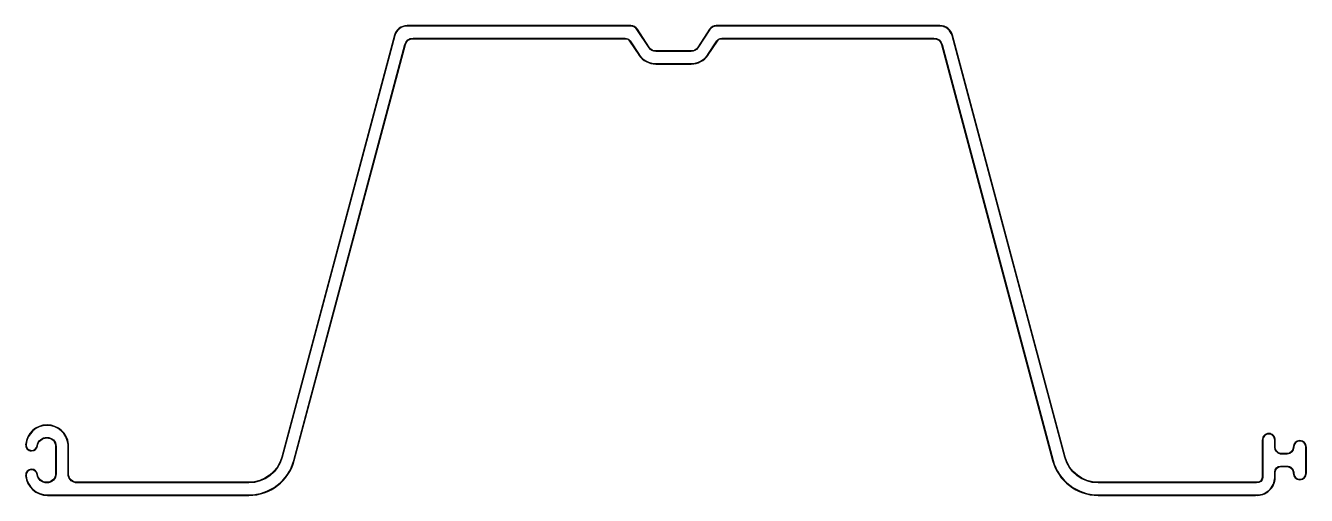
# Model space of a CAD drawing. Header units: inches. Extents: x -0.9 to 23.6, y -36.9 to -27.9.
import ezdxf

# ---------------------------------------------------------------- set-up
doc = ezdxf.new("R2010")
doc.units = ezdxf.units.IN
doc.layers.get('0').update_dxf_attribs({"linetype": 'CONTINUOUS'})

msp = doc.modelspace()

# ---------------------------------------------------------------- linework, layer by layer
for points in [[(-0.059, -36.508), (-0.059, -35.93), (-0.061, -35.918, 0.911701), (-0.882, -35.921, 0.44063), (-0.769, -36.045), (-0.767, -36.045, 0.37501), (-0.654, -35.946, -0.384171), (-0.475, -35.795, -0.421353), (-0.309, -35.957), (-0.309, -36.482, -0.424022), (-0.477, -36.645, -0.381937), (-0.654, -36.493, 0.375188), (-0.767, -36.395), (-0.769, -36.395, 0.440366), (-0.882, -36.519, 0.39431), (-0.463, -36.895), (3.393, -36.895, 0.339616), (4.263, -36.227), (6.391, -28.264, -0.339616), (6.536, -28.153), (10.6, -28.153, -0.252525), (10.683, -28.198), (10.858, -28.463, 0.003705), (10.86, -28.466, 0.249372), (11.183, -28.638), (11.864, -28.638, 0.249372), (12.188, -28.466, 0.003705), (12.19, -28.463), (12.364, -28.198, -0.252525), (12.448, -28.153), (16.511, -28.153, -0.339616), (16.656, -28.264), (18.785, -36.227, 0.339616), (19.654, -36.895), (22.672, -36.895), (22.672, -36.894, 0.427884), (23.048, -36.554), (23.048, -36.446, -0.413319), (23.148, -36.345), (23.269, -36.345, -0.414248), (23.394, -36.47, 1), (23.644, -36.47), (23.644, -35.97, 1), (23.394, -35.97, -0.405911), (23.273, -36.095), (23.148, -36.095, -0.35604), (23.048, -35.972), (23.048, -35.836, 0.414214), (22.923, -35.711), (22.923, -35.711, 0.414214), (22.798, -35.836), (22.798, -36.554, -0.408004), (22.691, -36.645), (22.672, -36.645), (19.654, -36.645, -0.339616), (19.026, -36.163), (16.868, -28.088, 0.339616), (16.626, -27.903), (12.34, -27.903, 0.252525), (12.214, -27.971), (11.981, -28.325, -0.252525), (11.864, -28.388), (11.183, -28.388, -0.252525), (11.066, -28.325), (10.833, -27.971, 0.252525), (10.708, -27.903), (6.421, -27.903, 0.339616), (6.18, -28.088), (4.021, -36.163, -0.339616), (3.393, -36.645), (0.102, -36.645, -0.368223)], [(6.189, -28.091), (4.031, -36.165, -0.339616), (3.393, -36.655), (0.102, -36.655, -0.369555), (-0.069, -36.509), (-0.069, -35.931), (-0.071, -35.919, 0.912062), (-0.872, -35.922, 0.44063), (-0.769, -36.035), (-0.767, -36.035, 0.37501), (-0.664, -35.945, -0.383734), (-0.475, -35.785, -0.420872), (-0.299, -35.957), (-0.299, -36.482, -0.423534), (-0.477, -36.655, -0.381497), (-0.664, -36.495, 0.375188), (-0.767, -36.405), (-0.769, -36.405, 0.440366), (-0.872, -36.518, 0.394382), (-0.463, -36.885), (3.393, -36.885, 0.339616), (4.253, -36.225), (6.382, -28.262, -0.339616), (6.536, -28.143), (10.6, -28.143, -0.252525), (10.692, -28.193), (10.866, -28.458, 0.00372), (10.868, -28.461, 0.249382), (11.183, -28.628), (11.864, -28.628, 0.249382), (12.179, -28.461, 0.00372), (12.181, -28.458), (12.356, -28.193, -0.252525), (12.448, -28.143), (16.511, -28.143, -0.339616), (16.666, -28.262), (18.794, -36.225, 0.339616), (19.654, -36.885), (22.662, -36.885), (22.662, -36.883, 0.437174), (23.038, -36.554), (23.038, -36.446, -0.413361), (23.148, -36.335), (23.269, -36.335, -0.414247), (23.404, -36.47, 0.999997), (23.634, -36.47), (23.634, -35.97, 1), (23.404, -35.97, -0.406224), (23.273, -36.105), (23.147, -36.105, -0.358203), (23.038, -35.972), (23.038, -35.836, 0.414214), (22.923, -35.721), (22.923, -35.721, 0.414214), (22.808, -35.836), (22.808, -36.555, -0.408093), (22.691, -36.655), (22.673, -36.655), (19.654, -36.655, -0.339616), (19.017, -36.165), (16.858, -28.091, 0.339616), (16.626, -27.913), (12.34, -27.913, 0.252525), (12.223, -27.976), (11.99, -28.331, -0.252525), (11.864, -28.398), (11.183, -28.398, -0.252525), (11.058, -28.331), (10.825, -27.976, 0.252525), (10.708, -27.913), (6.421, -27.913, 0.339616)]]:
    msp.add_lwpolyline(points, format="xyb", close=True)

doc.saveas('drawing.dxf')
